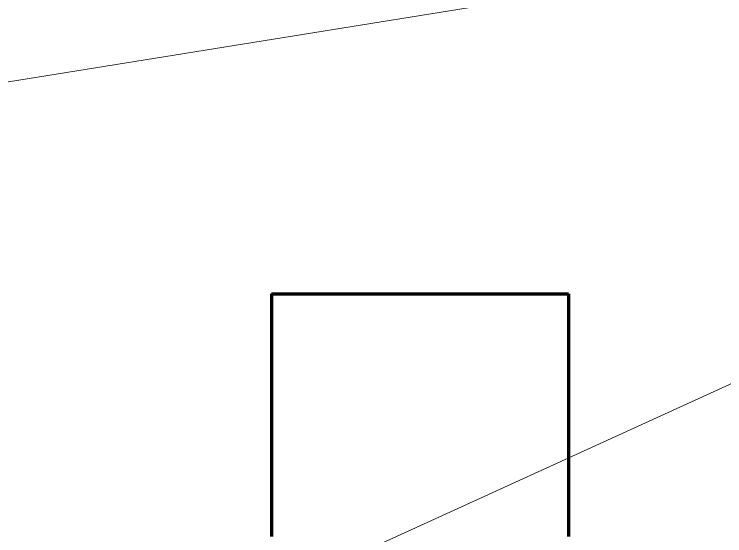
# Model space of a CAD drawing. Header units: millimetres. Extents: x 0 to 2382, y 0 to 420.
# Drawn here: x 176.4 to 190.76, y 245.12 to 255.65 of the extents above; entities that cross this region are included whole.
import ezdxf

# ---------------------------------------------------------------- set-up
doc = ezdxf.new("R2010")
doc.units = ezdxf.units.MM
doc.linetypes.add('IRAM-E-TRAZOS', pattern=[5, 4, -1])
for name, color, linetype, lineweight in [('01-VISIBLE', 7, 'CONTINUOUS', 70), ('02-OCULTA', 4, 'IRAM-E-TRAZOS', 35), ('08-FINA', 5, 'CONTINUOUS', 18)]:
    doc.layers.add(name, color=color, linetype=linetype, lineweight=lineweight)

msp = doc.modelspace()

# ---------------------------------------------------------------- linework, layer by layer
at = {"layer": '01-VISIBLE'}
msp.add_line((181.6, 250), (187.6, 250), dxfattribs=at)
for points in [[(181.6, 250), (181.6, 249.9), (181.6, 249.8), (181.6, 249.7), (181.6, 249.6), (181.6, 249.5), (181.6, 249.4), (181.6, 249.3), (181.6, 249.2), (181.6, 249.1), (181.6, 249), (181.6, 248.9), (181.6, 248.8), (181.6, 248.7), (181.6, 248.6), (181.6, 248.5), (181.6, 248.4), (181.6, 248.3), (181.6, 248.2), (181.6, 248.1), (181.6, 248), (181.6, 247.9), (181.6, 247.8), (181.6, 247.7), (181.6, 247.6), (181.6, 247.5), (181.6, 247.4), (181.6, 247.3), (181.6, 247.2), (181.6, 247.1), (181.6, 247), (181.6, 246.9), (181.6, 246.8), (181.6, 246.7), (181.6, 246.6), (181.6, 246.5), (181.6, 246.4), (181.6, 246.3), (181.6, 246.2), (181.6, 246.1), (181.6, 246), (181.6, 245.9), (181.6, 245.8), (181.6, 245.7), (181.6, 245.6), (181.6, 245.5), (181.6, 245.4), (181.6, 245.3), (181.6, 245.2), (181.6, 245.1)], [(187.6, 250), (187.6, 249.9), (187.6, 249.8), (187.6, 249.7), (187.6, 249.6), (187.6, 249.5), (187.6, 249.4), (187.6, 249.3), (187.6, 249.2), (187.6, 249.1), (187.6, 249), (187.6, 248.9), (187.6, 248.8), (187.6, 248.7), (187.6, 248.6), (187.6, 248.5), (187.6, 248.4), (187.6, 248.3), (187.6, 248.2), (187.6, 248.1), (187.6, 248), (187.6, 247.9), (187.6, 247.8), (187.6, 247.7), (187.6, 247.6), (187.6, 247.5), (187.6, 247.4), (187.6, 247.3), (187.6, 247.2), (187.6, 247.1), (187.6, 247), (187.6, 246.9), (187.6, 246.8), (187.6, 246.7), (187.6, 246.6), (187.6, 246.5), (187.6, 246.4), (187.6, 246.3), (187.6, 246.2), (187.6, 246.1), (187.6, 246), (187.6, 245.9), (187.6, 245.8), (187.6, 245.7), (187.6, 245.6), (187.6, 245.5), (187.6, 245.4), (187.6, 245.3), (187.6, 245.2), (187.6, 245.1)]]:
    msp.add_lwpolyline(points, dxfattribs=at)
at = {"layer": '02-OCULTA'}
for points in [[(181.6, 245.1), (181.6, 245.2), (181.6, 245.3), (181.6, 245.4), (181.6, 245.5), (181.6, 245.6), (181.6, 245.7), (181.6, 245.8), (181.6, 245.9), (181.6, 246), (181.6, 246.1), (181.6, 246.2), (181.6, 246.3), (181.6, 246.4), (181.6, 246.5), (181.6, 246.6), (181.6, 246.7), (181.6, 246.8), (181.6, 246.9), (181.6, 247), (181.6, 247.1), (181.6, 247.2), (181.6, 247.3), (181.6, 247.4), (181.6, 247.5), (181.6, 247.6), (181.6, 247.7), (181.6, 247.8), (181.6, 247.9), (181.6, 248), (181.6, 248.1), (181.6, 248.2), (181.6, 248.3), (181.6, 248.4), (181.6, 248.5), (181.6, 248.6), (181.6, 248.7), (181.6, 248.8), (181.6, 248.9), (181.6, 249), (181.6, 249.1), (181.6, 249.2), (181.6, 249.3), (181.6, 249.4), (181.6, 249.5), (181.6, 249.6), (181.6, 249.7), (181.6, 249.8), (181.6, 249.9), (181.6, 250)], [(187.6, 245.1), (187.6, 245.2), (187.6, 245.3), (187.6, 245.4), (187.6, 245.5), (187.6, 245.6), (187.6, 245.7), (187.6, 245.8), (187.6, 245.9), (187.6, 246), (187.6, 246.1), (187.6, 246.2), (187.6, 246.3), (187.6, 246.4), (187.6, 246.5), (187.6, 246.6), (187.6, 246.7), (187.6, 246.8), (187.6, 246.9), (187.6, 247), (187.6, 247.1), (187.6, 247.2), (187.6, 247.3), (187.6, 247.4), (187.6, 247.5), (187.6, 247.6), (187.6, 247.7), (187.6, 247.8), (187.6, 247.9), (187.6, 248), (187.6, 248.1), (187.6, 248.2), (187.6, 248.3), (187.6, 248.4), (187.6, 248.5), (187.6, 248.6), (187.6, 248.7), (187.6, 248.8), (187.6, 248.9), (187.6, 249), (187.6, 249.1), (187.6, 249.2), (187.6, 249.3), (187.6, 249.4), (187.6, 249.5), (187.6, 249.6), (187.6, 249.7), (187.6, 249.8), (187.6, 249.9), (187.6, 250)]]:
    msp.add_lwpolyline(points, dxfattribs=at)
at = {"layer": '08-FINA'}
for p, q in [((214.051, 260.365), (169.523, 253.199)), ((204.361, 254.339), (156.5, 232.5))]:
    msp.add_line(p, q, dxfattribs=at)

doc.saveas('drawing.dxf')
